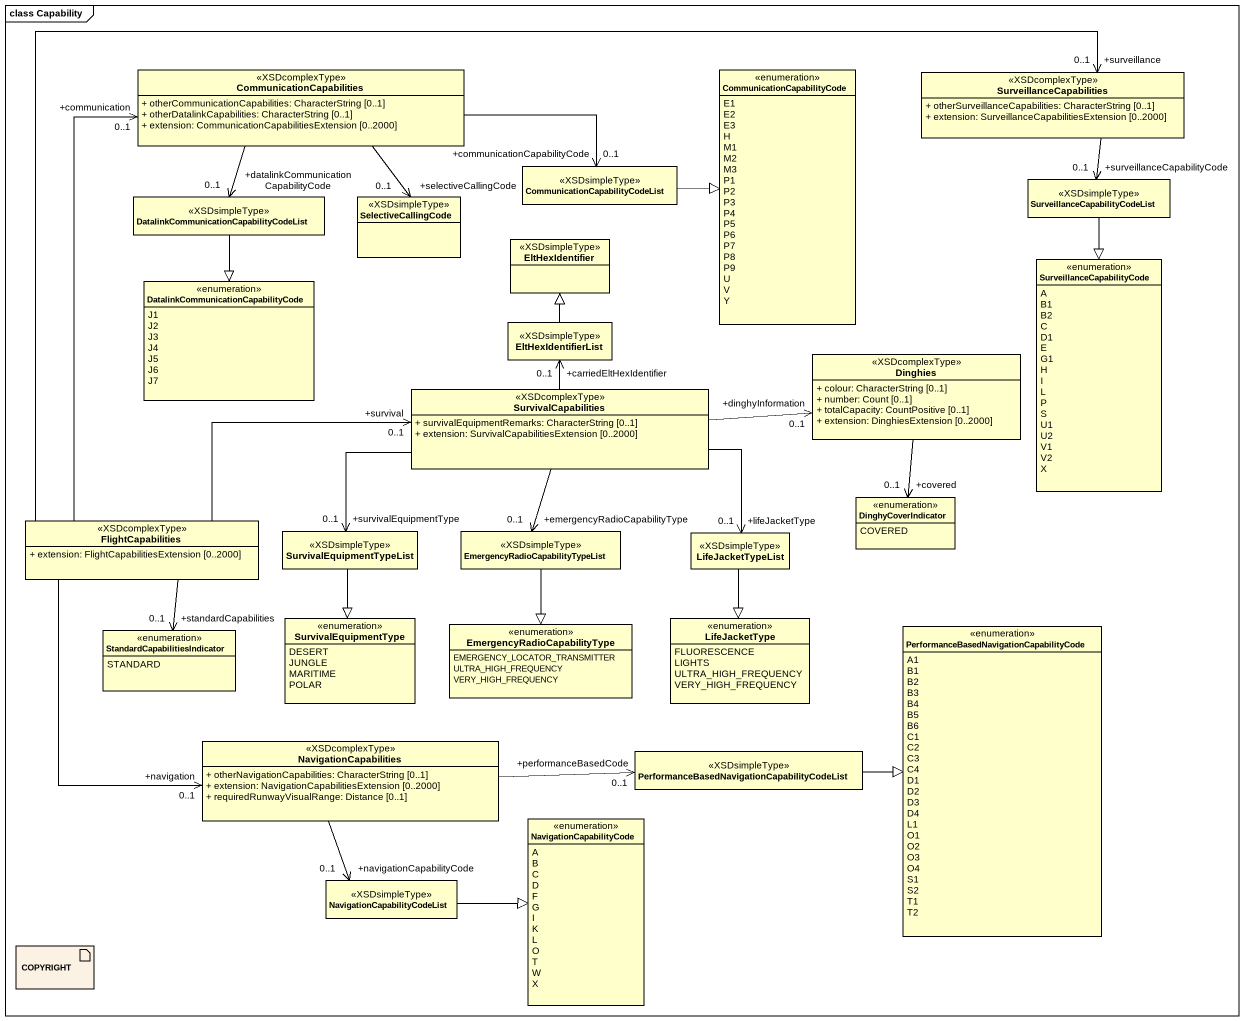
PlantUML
@startuml
mainframe class Capability
allowmixing
hide circle
hide empty members
skinparam classAttributeIconSize 0
class CommunicationCapabilities <<XSDcomplexType>> {
  + otherCommunicationCapabilities: CharacterString [0..1]
  + otherDatalinkCapabilities: CharacterString [0..1]
  + extension: CommunicationCapabilitiesExtension [0..2000]
}
enum CommunicationCapabilityCode {
  E1
  E2
  E3
  H
  M1
  M2
  M3
  P1
  P2
  P3
  P4
  P5
  P6
  P7
  P8
  P9
  U
  V
  Y
}
class SurveillanceCapabilities <<XSDcomplexType>> {
  + otherSurveillanceCapabilities: CharacterString [0..1]
  + extension: SurveillanceCapabilitiesExtension [0..2000]
}
class "CommunicationCapabilityCodeList" as CommunicationCapabilityCodeL <<XSDsimpleType>>
class "SurveillanceCapabilityCodeList" as SurveillanceCapabilityCodeLi <<XSDsimpleType>>
class "DatalinkCommunicationCapabilityCodeList" as DatalinkCommunicationCapabil <<XSDsimpleType>>
class SelectiveCallingCode <<XSDsimpleType>>
class EltHexIdentifier <<XSDsimpleType>>
enum SurveillanceCapabilityCode {
  A
  B1
  B2
  C
  D1
  E
  G1
  H
  I
  L
  P
  S
  U1
  U2
  V1
  V2
  X
}
enum "DatalinkCommunicationCapabilityCode" as DatalinkCommunicationCapabil_2 {
  J1
  J2
  J3
  J4
  J5
  J6
  J7
}
class EltHexIdentifierList <<XSDsimpleType>>
class Dinghies <<XSDcomplexType>> {
  + colour: CharacterString [0..1]
  + number: Count [0..1]
  + totalCapacity: CountPositive [0..1]
  + extension: DinghiesExtension [0..2000]
}
class SurvivalCapabilities <<XSDcomplexType>> {
  + survivalEquipmentRemarks: CharacterString [0..1]
  + extension: SurvivalCapabilitiesExtension [0..2000]
}
enum DinghyCoverIndicator {
  COVERED
}
class FlightCapabilities <<XSDcomplexType>> {
  + extension: FlightCapabilitiesExtension [0..2000]
}
class SurvivalEquipmentTypeList <<XSDsimpleType>>
class "EmergencyRadioCapabilityTypeList" as EmergencyRadioCapabilityType <<XSDsimpleType>>
class LifeJacketTypeList <<XSDsimpleType>>
enum SurvivalEquipmentType {
  DESERT
  JUNGLE
  MARITIME
  POLAR
}
enum LifeJacketType {
  FLUORESCENCE
  LIGHTS
  ULTRA_HIGH_FREQUENCY
  VERY_HIGH_FREQUENCY
}
enum "StandardCapabilitiesIndicator" as StandardCapabilitiesIndicato {
  STANDARD
}
enum "EmergencyRadioCapabilityType" as EmergencyRadioCapabilityType_2 {
  EMERGENCY_LOCATOR_TRANSMITTER
  ULTRA_HIGH_FREQUENCY
  VERY_HIGH_FREQUENCY
}
enum "PerformanceBasedNavigationCapabilityCode" as PerformanceBasedNavigationCa {
  A1
  B1
  B2
  B3
  B4
  B5
  B6
  C1
  C2
  C3
  C4
  D1
  D2
  D3
  D4
  L1
  O1
  O2
  O3
  O4
  S1
  S2
  T1
  T2
}
class NavigationCapabilities <<XSDcomplexType>> {
  + otherNavigationCapabilities: CharacterString [0..1]
  + extension: NavigationCapabilitiesExtension [0..2000]
  + requiredRunwayVisualRange: Distance [0..1]
}
class "PerformanceBasedNavigationCapabilityCodeList" as PerformanceBasedNavigationCa_2 <<XSDsimpleType>>
enum NavigationCapabilityCode {
  A
  B
  C
  D
  F
  G
  I
  K
  L
  O
  T
  W
  X
}
class NavigationCapabilityCodeList <<XSDsimpleType>>
artifact COPYRIGHT #FCF2E3
CommunicationCapabilities -right-> "+communicationCapabilityCode\n0..1" CommunicationCapabilityCodeL
CommunicationCapabilities --> "+datalinkCommunicationCapabilityCode\n0..1" DatalinkCommunicationCapabil
CommunicationCapabilities --> "+selectiveCallingCode\n0..1" SelectiveCallingCode
SurveillanceCapabilities --> "+surveillanceCapabilityCode\n0..1" SurveillanceCapabilityCodeLi
CommunicationCapabilityCodeL -right-|> CommunicationCapabilityCode
SurveillanceCapabilityCodeLi --|> SurveillanceCapabilityCode
DatalinkCommunicationCapabil --|> DatalinkCommunicationCapabil_2
EltHexIdentifierList -up-|> EltHexIdentifier
Dinghies --> "+covered\n0..1" DinghyCoverIndicator
SurvivalCapabilities -up-> "+carriedEltHexIdentifier\n0..1" EltHexIdentifierList
SurvivalCapabilities -right-> "+dinghyInformation\n0..1" Dinghies
SurvivalCapabilities -left-> "+survivalEquipmentType\n0..1" SurvivalEquipmentTypeList
SurvivalCapabilities --> "+emergencyRadioCapabilityType\n0..1" EmergencyRadioCapabilityType
SurvivalCapabilities --> "+lifeJacketType\n0..1" LifeJacketTypeList
FlightCapabilities -up-> "+communication\n0..1" CommunicationCapabilities
FlightCapabilities -right-> "+surveillance\n0..1" SurveillanceCapabilities
FlightCapabilities -right-> "+survival\n0..1" SurvivalCapabilities
FlightCapabilities --> "+standardCapabilities\n0..1" StandardCapabilitiesIndicato
FlightCapabilities --> "+navigation\n0..1" NavigationCapabilities
SurvivalEquipmentTypeList --|> SurvivalEquipmentType
EmergencyRadioCapabilityType --|> EmergencyRadioCapabilityType_2
LifeJacketTypeList --|> LifeJacketType
NavigationCapabilities -right-> "+performanceBasedCode\n0..1" PerformanceBasedNavigationCa_2
NavigationCapabilities --> "+navigationCapabilityCode\n0..1" NavigationCapabilityCodeList
PerformanceBasedNavigationCa_2 -right-|> PerformanceBasedNavigationCa
NavigationCapabilityCodeList -right-|> NavigationCapabilityCode
@enduml
